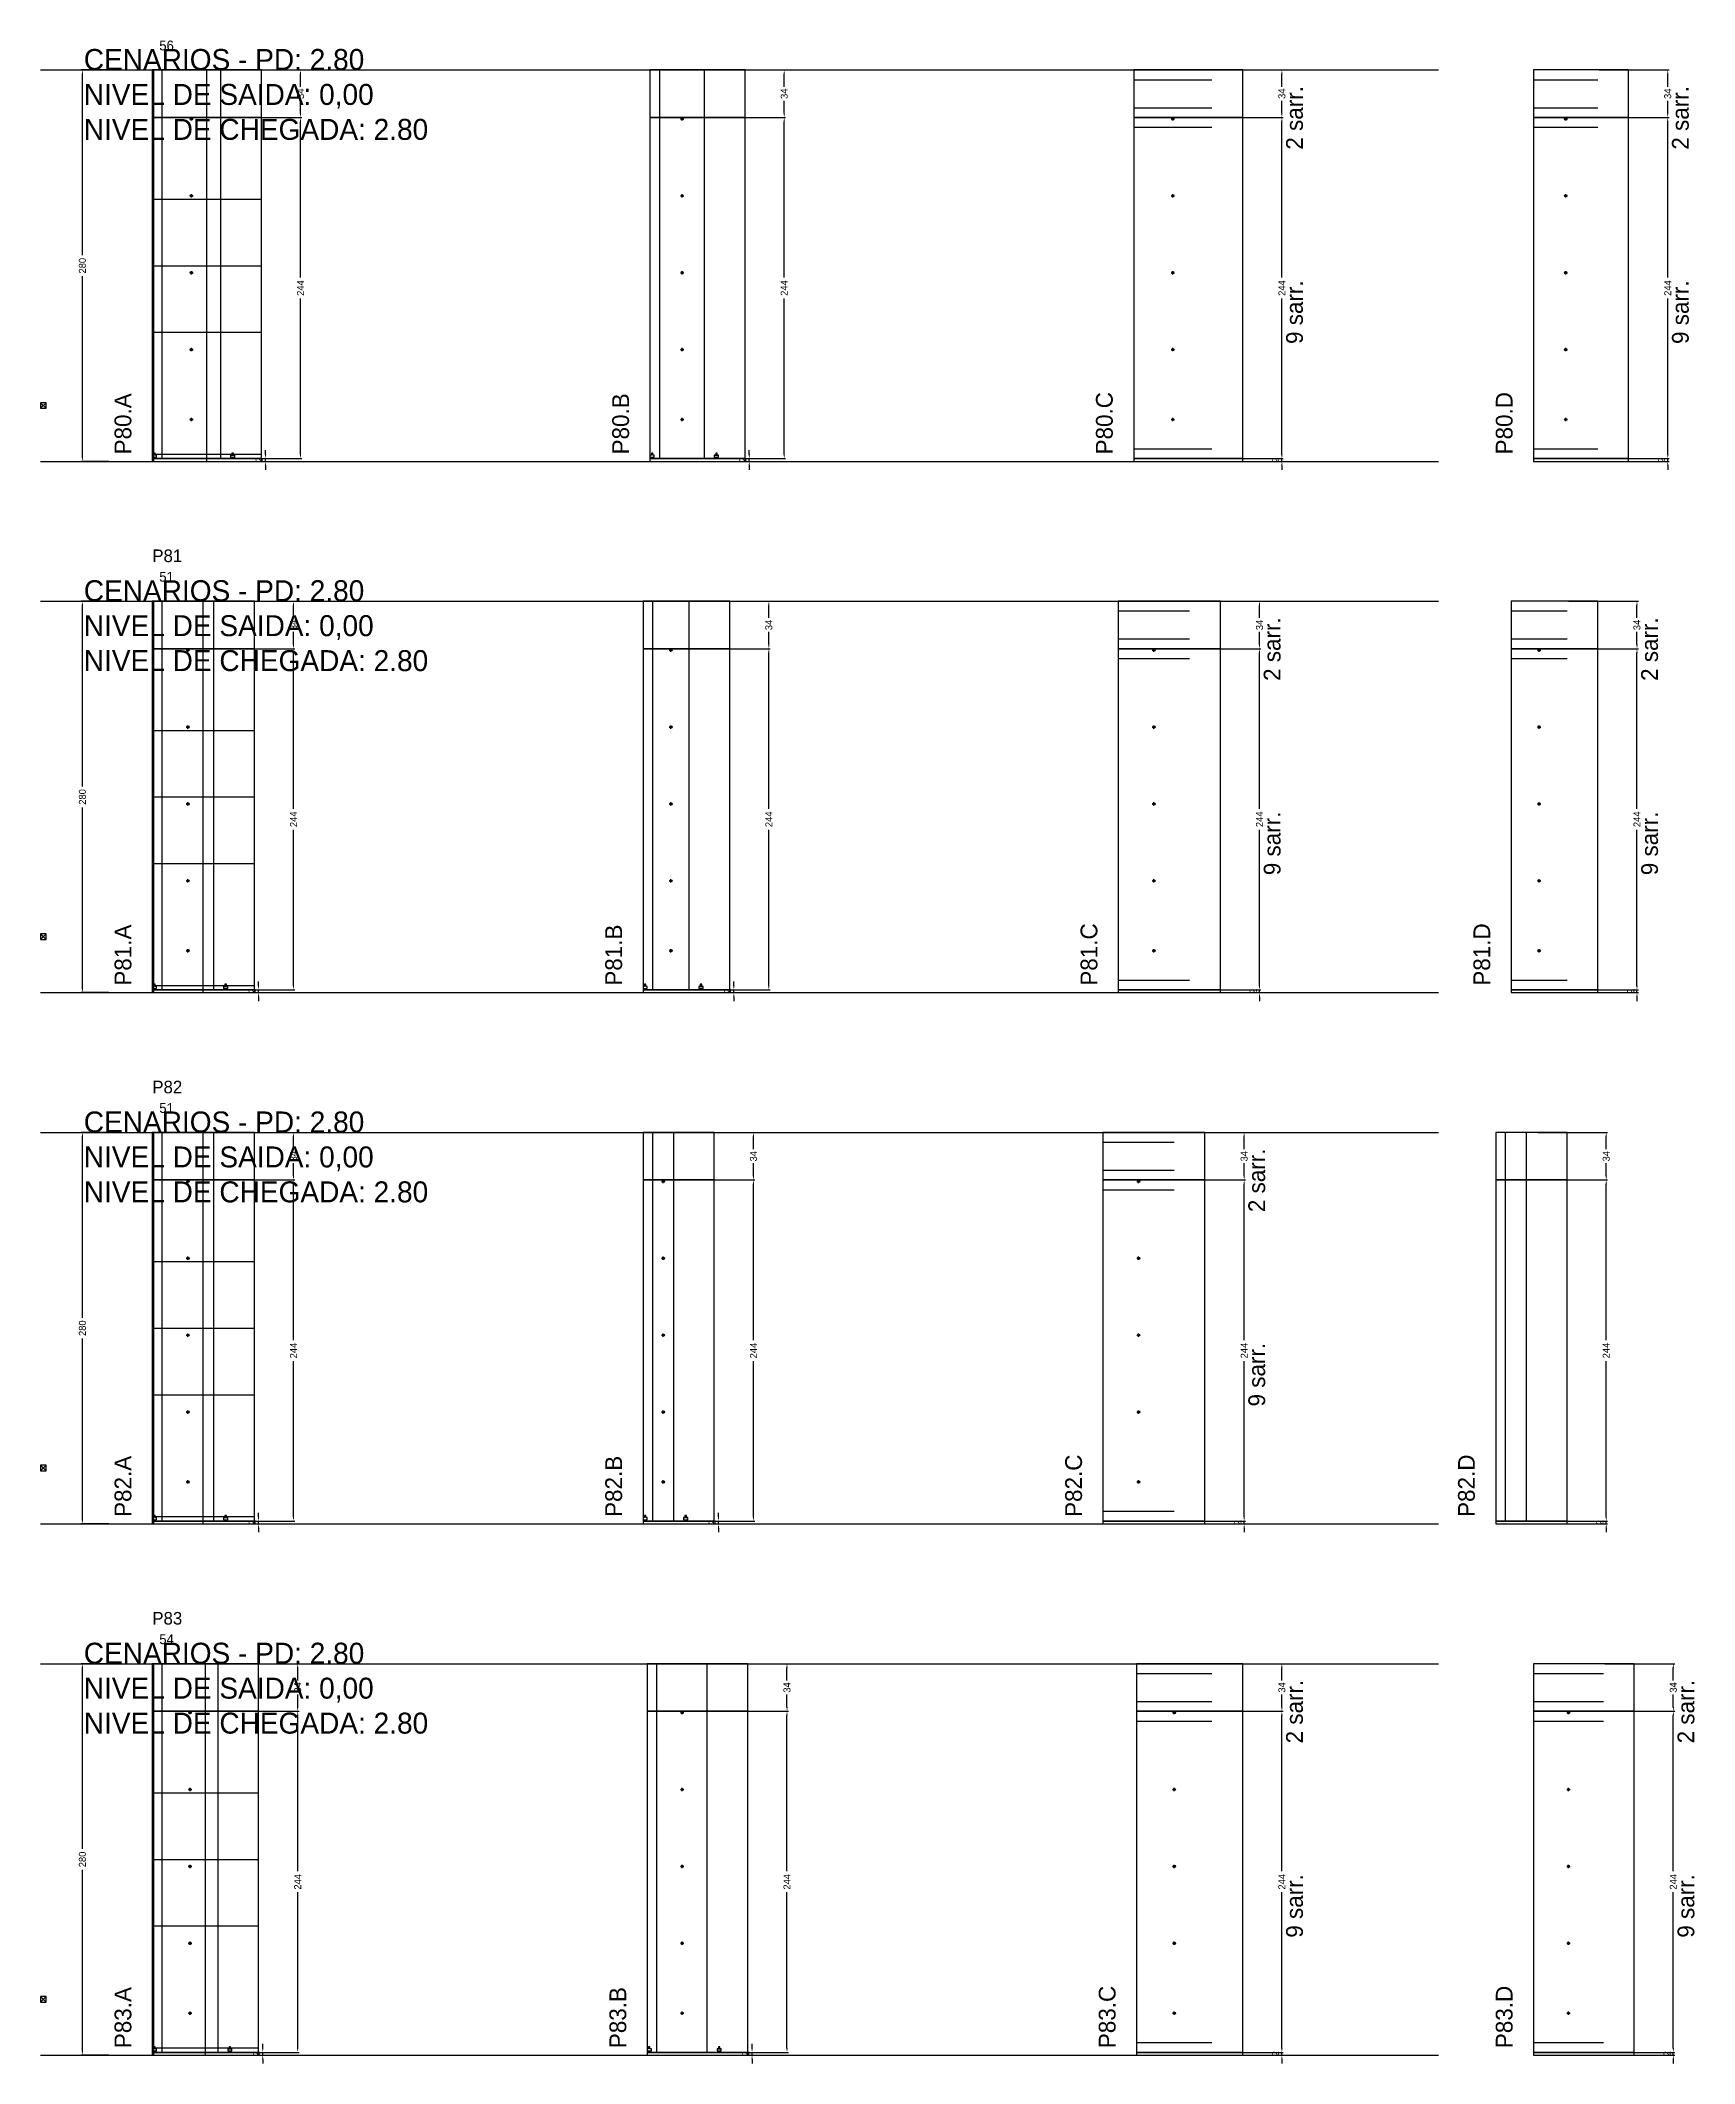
# Model space of a CAD drawing. Header units: centimetres. Extents: x -10500 to 4121, y -45226 to 295.
# Drawn here: x -7000 to -5817, y -15206 to -13759 of the extents above; entities that cross this region are included whole.
import ezdxf

# ---------------------------------------------------------------- set-up
doc = ezdxf.new("R2010")
doc.units = ezdxf.units.CM
doc.linetypes.add('DASHED', pattern=[2, -2])
for name, color, linetype in [('CHAPA', 140, 'Continuous'), ('COTA', 241, 'Continuous'), ('COTAS FURACAO', 16, 'Continuous'), ('Madeira', 30, 'Continuous'), ('MEIO_PONT', 160, 'Continuous'), ('NOMENCLATURA', 7, 'Continuous'), ('Nível', 160, 'Continuous'), ('Painéis', 200, 'Continuous'), ('Perfil Metálico', 150, 'Continuous'), ('SARR_2.2x7', 40, 'Continuous'), ('SARRAFO DE PRESSAO', 200, 'Continuous'), ('texto', 7, 'Continuous'), ('TEXTO_GERAL', 7, 'Continuous')]:
    doc.layers.add(name, color=color, linetype=linetype)
doc.dimstyles.new('PAINEL-NOVA', dxfattribs={"dimtxt": 5, "dimasz": 3, "dimexe": 1, "dimexo": 1, "dimgap": 1, "dimtad": 1, "dimcen": 2.5, "dimazin": 3, "dimtfac": 1, "dimtmove": 0, "dimatfit": 3})

# ---------------------------------------------------------------- blocks, each defined once
blk = doc.blocks.new('_CLOSEDFILLED')
at = {"color": 0, "linetype": 'BYBLOCK'}
blk.add_solid([(-1, 0.16), (0, 0), (-1, -0.16)], dxfattribs=at)
blk = doc.blocks.new('*D937')
for p, q in [((-6951, -13780), (-6971, -13780)), ((-6970, -13912.5), (-6970, -13783)), ((-6970, -14057), (-6970, -13927.5)), ((-6951, -14060), (-6971, -14060))]:
    blk.add_line(p, q)
at = {"layer": 'Defpoints'}
for p in [(-6950, -13780), (-6970, -14060), (-6950, -14060)]:
    blk.add_point(p, dxfattribs=at)
at = {"layer": 'COTA', "xscale": 3, "yscale": 3}
for p, rotation in [((-6970, -13780), 90), ((-6970, -14060), 270)]:
    blk.add_blockref('_CLOSEDFILLED', p, dxfattribs=dict(at, rotation=rotation))
at = {"layer": 'COTA', "insert": (-6970, -13920), "char_height": 5, "attachment_point": 5, "rotation": 90}
blk.add_mtext('280', dxfattribs=at)
blk = doc.blocks.new('MULDURA')
at = {"layer": 'Paineis'}
for p, q in [((0, 0), (4, 4)), ((4, 0), (0, 4))]:
    blk.add_line(p, q, dxfattribs=at)
blk.add_lwpolyline([(0, 0), (4, 0), (4, 4), (0, 4)], close=True, dxfattribs=at)
blk = doc.blocks.new('*D939')
for p, q in [((-6863, -13814), (-6813, -13814)), ((-6814, -13928.5), (-6814, -13817)), ((-6814, -14055), (-6814, -13943.5)), ((-6863, -14058), (-6813, -14058))]:
    blk.add_line(p, q)
at = {"layer": 'Defpoints'}
for p in [(-6864, -13814), (-6864, -14058), (-6814, -14058)]:
    blk.add_point(p, dxfattribs=at)
at = {"layer": 'COTA', "xscale": 3, "yscale": 3}
for p, rotation in [((-6814, -13814), 90), ((-6814, -14058), 270)]:
    blk.add_blockref('_CLOSEDFILLED', p, dxfattribs=dict(at, rotation=rotation))
at = {"layer": 'COTA', "insert": (-6814, -13936), "char_height": 5, "attachment_point": 5, "rotation": 90}
blk.add_mtext('244', dxfattribs=at)
blk = doc.blocks.new('*D940')
for p, q in [((-6863, -13780), (-6813, -13780)), ((-6814, -13792), (-6814, -13783)), ((-6814, -13811), (-6814, -13802)), ((-6863, -13814), (-6813, -13814))]:
    blk.add_line(p, q)
at = {"layer": 'Defpoints'}
for p in [(-6864, -13780), (-6864, -13814), (-6814, -13814)]:
    blk.add_point(p, dxfattribs=at)
at = {"layer": 'COTA', "xscale": 3, "yscale": 3}
for p, rotation in [((-6814, -13780), 90), ((-6814, -13814), 270)]:
    blk.add_blockref('_CLOSEDFILLED', p, dxfattribs=dict(at, rotation=rotation))
at = {"layer": 'COTA', "insert": (-6814, -13797), "char_height": 5, "attachment_point": 5, "rotation": 90}
blk.add_mtext('34', dxfattribs=at)
blk = doc.blocks.new('SLIPTEE')
at = {"layer": 'Paineis'}
blk.add_lwpolyline([(0, 0), (3, 0), (3, 1.5), (2, 1.5), (2, 3), (1, 3), (1, 1.5), (0, 1.5)], close=True, dxfattribs=at)
blk = doc.blocks.new('SLIPTDD')
at = {"layer": 'Paineis'}
blk.add_line((0, 1.5), (3, 1.5), dxfattribs=at)
blk.add_lwpolyline([(0, 0), (3, 0), (3, 1.5), (2, 1.5), (2, 3), (1, 3), (1, 1.5), (0, 1.5)], close=True, dxfattribs=at)
blk = doc.blocks.new('furacao')
at = {"layer": 'COTAS FURACAO'}
for p, q in [((-1.2, 0), (1.2, 0)), ((0, -1.2), (0, 1.2))]:
    blk.add_line(p, q, dxfattribs=at)
blk.add_circle((0, 0), 0.8, dxfattribs=at)
blk = doc.blocks.new('*D942')
for p, q in [((-6517, -13814), (-6467, -13814)), ((-6468, -13928.5), (-6468, -13817)), ((-6468, -14055), (-6468, -13943.5)), ((-6517, -14058), (-6467, -14058))]:
    blk.add_line(p, q)
at = {"layer": 'Defpoints'}
for p in [(-6518, -13814), (-6518, -14058), (-6468, -14058)]:
    blk.add_point(p, dxfattribs=at)
at = {"layer": 'COTA', "xscale": 3, "yscale": 3}
for p, rotation in [((-6468, -13814), 90), ((-6468, -14058), 270)]:
    blk.add_blockref('_CLOSEDFILLED', p, dxfattribs=dict(at, rotation=rotation))
at = {"layer": 'COTA', "insert": (-6468, -13936), "char_height": 5, "attachment_point": 5, "rotation": 90}
blk.add_mtext('244', dxfattribs=at)
blk = doc.blocks.new('*D943')
for p, q in [((-6517, -13780), (-6467, -13780)), ((-6468, -13792), (-6468, -13783)), ((-6468, -13811), (-6468, -13802)), ((-6517, -13814), (-6467, -13814))]:
    blk.add_line(p, q)
at = {"layer": 'Defpoints'}
for p in [(-6518, -13780), (-6518, -13814), (-6468, -13814)]:
    blk.add_point(p, dxfattribs=at)
at = {"layer": 'COTA', "xscale": 3, "yscale": 3}
for p, rotation in [((-6468, -13780), 90), ((-6468, -13814), 270)]:
    blk.add_blockref('_CLOSEDFILLED', p, dxfattribs=dict(at, rotation=rotation))
at = {"layer": 'COTA', "insert": (-6468, -13797), "char_height": 5, "attachment_point": 5, "rotation": 90}
blk.add_mtext('34', dxfattribs=at)
blk = doc.blocks.new('*D945')
for p, q in [((-6161, -13814), (-6111, -13814)), ((-6112, -13928.5), (-6112, -13817)), ((-6112, -14055), (-6112, -13943.5)), ((-6161, -14058), (-6111, -14058))]:
    blk.add_line(p, q)
at = {"layer": 'Defpoints'}
for p in [(-6162, -13814), (-6162, -14058), (-6112, -14058)]:
    blk.add_point(p, dxfattribs=at)
at = {"layer": 'COTA', "xscale": 3, "yscale": 3}
for p, rotation in [((-6112, -13814), 90), ((-6112, -14058), 270)]:
    blk.add_blockref('_CLOSEDFILLED', p, dxfattribs=dict(at, rotation=rotation))
at = {"layer": 'COTA', "insert": (-6112, -13936), "char_height": 5, "attachment_point": 5, "rotation": 90}
blk.add_mtext('244', dxfattribs=at)
blk = doc.blocks.new('*D946')
for p, q in [((-6161, -13780), (-6111, -13780)), ((-6112, -13792), (-6112, -13783)), ((-6112, -13811), (-6112, -13802)), ((-6161, -13814), (-6111, -13814))]:
    blk.add_line(p, q)
at = {"layer": 'Defpoints'}
for p in [(-6162, -13780), (-6162, -13814), (-6112, -13814)]:
    blk.add_point(p, dxfattribs=at)
at = {"layer": 'COTA', "xscale": 3, "yscale": 3}
for p, rotation in [((-6112, -13780), 90), ((-6112, -13814), 270)]:
    blk.add_blockref('_CLOSEDFILLED', p, dxfattribs=dict(at, rotation=rotation))
at = {"layer": 'COTA', "insert": (-6112, -13797), "char_height": 5, "attachment_point": 5, "rotation": 90}
blk.add_mtext('34', dxfattribs=at)
blk = doc.blocks.new('*D948')
for p, q in [((-5885, -13814), (-5835, -13814)), ((-5836, -13928.5), (-5836, -13817)), ((-5836, -14055), (-5836, -13943.5)), ((-5885, -14058), (-5835, -14058))]:
    blk.add_line(p, q)
at = {"layer": 'Defpoints'}
for p in [(-5886, -13814), (-5886, -14058), (-5836, -14058)]:
    blk.add_point(p, dxfattribs=at)
at = {"layer": 'COTA', "xscale": 3, "yscale": 3}
for p, rotation in [((-5836, -13814), 90), ((-5836, -14058), 270)]:
    blk.add_blockref('_CLOSEDFILLED', p, dxfattribs=dict(at, rotation=rotation))
at = {"layer": 'COTA', "insert": (-5836, -13936), "char_height": 5, "attachment_point": 5, "rotation": 90}
blk.add_mtext('244', dxfattribs=at)
blk = doc.blocks.new('*D949')
for p, q in [((-5885, -13780), (-5835, -13780)), ((-5836, -13792), (-5836, -13783)), ((-5836, -13811), (-5836, -13802)), ((-5885, -13814), (-5835, -13814))]:
    blk.add_line(p, q)
at = {"layer": 'Defpoints'}
for p in [(-5886, -13780), (-5886, -13814), (-5836, -13814)]:
    blk.add_point(p, dxfattribs=at)
at = {"layer": 'COTA', "xscale": 3, "yscale": 3}
for p, rotation in [((-5836, -13780), 90), ((-5836, -13814), 270)]:
    blk.add_blockref('_CLOSEDFILLED', p, dxfattribs=dict(at, rotation=rotation))
at = {"layer": 'COTA', "insert": (-5836, -13797), "char_height": 5, "attachment_point": 5, "rotation": 90}
blk.add_mtext('34', dxfattribs=at)
blk = doc.blocks.new('*D963')
for p, q in [((-6951, -14160), (-6971, -14160)), ((-6970, -14292.5), (-6970, -14163)), ((-6970, -14437), (-6970, -14307.5)), ((-6951, -14440), (-6971, -14440))]:
    blk.add_line(p, q)
at = {"layer": 'Defpoints'}
for p in [(-6950, -14160), (-6970, -14440), (-6950, -14440)]:
    blk.add_point(p, dxfattribs=at)
at = {"layer": 'COTA', "xscale": 3, "yscale": 3}
for p, rotation in [((-6970, -14160), 90), ((-6970, -14440), 270)]:
    blk.add_blockref('_CLOSEDFILLED', p, dxfattribs=dict(at, rotation=rotation))
at = {"layer": 'COTA', "insert": (-6970, -14300), "char_height": 5, "attachment_point": 5, "rotation": 90}
blk.add_mtext('280', dxfattribs=at)
blk = doc.blocks.new('*D965')
for p, q in [((-6868, -14194), (-6818, -14194)), ((-6819, -14308.5), (-6819, -14197)), ((-6819, -14435), (-6819, -14323.5)), ((-6868, -14438), (-6818, -14438))]:
    blk.add_line(p, q)
at = {"layer": 'Defpoints'}
for p in [(-6869, -14194), (-6869, -14438), (-6819, -14438)]:
    blk.add_point(p, dxfattribs=at)
at = {"layer": 'COTA', "xscale": 3, "yscale": 3}
for p, rotation in [((-6819, -14194), 90), ((-6819, -14438), 270)]:
    blk.add_blockref('_CLOSEDFILLED', p, dxfattribs=dict(at, rotation=rotation))
at = {"layer": 'COTA', "insert": (-6819, -14316), "char_height": 5, "attachment_point": 5, "rotation": 90}
blk.add_mtext('244', dxfattribs=at)
blk = doc.blocks.new('*D966')
for p, q in [((-6868, -14160), (-6818, -14160)), ((-6819, -14172), (-6819, -14163)), ((-6868, -14194), (-6818, -14194)), ((-6819, -14191), (-6819, -14182))]:
    blk.add_line(p, q)
at = {"layer": 'Defpoints'}
for p in [(-6869, -14160), (-6869, -14194), (-6819, -14194)]:
    blk.add_point(p, dxfattribs=at)
at = {"layer": 'COTA', "xscale": 3, "yscale": 3}
for p, rotation in [((-6819, -14160), 90), ((-6819, -14194), 270)]:
    blk.add_blockref('_CLOSEDFILLED', p, dxfattribs=dict(at, rotation=rotation))
at = {"layer": 'COTA', "insert": (-6819, -14177), "char_height": 5, "attachment_point": 5, "rotation": 90}
blk.add_mtext('34', dxfattribs=at)
blk = doc.blocks.new('*D968')
for p, q in [((-6528, -14194), (-6478, -14194)), ((-6479, -14308.5), (-6479, -14197)), ((-6479, -14435), (-6479, -14323.5)), ((-6528, -14438), (-6478, -14438))]:
    blk.add_line(p, q)
at = {"layer": 'Defpoints'}
for p in [(-6529, -14194), (-6529, -14438), (-6479, -14438)]:
    blk.add_point(p, dxfattribs=at)
at = {"layer": 'COTA', "xscale": 3, "yscale": 3}
for p, rotation in [((-6479, -14194), 90), ((-6479, -14438), 270)]:
    blk.add_blockref('_CLOSEDFILLED', p, dxfattribs=dict(at, rotation=rotation))
at = {"layer": 'COTA', "insert": (-6479, -14316), "char_height": 5, "attachment_point": 5, "rotation": 90}
blk.add_mtext('244', dxfattribs=at)
blk = doc.blocks.new('*D969')
for p, q in [((-6528, -14160), (-6478, -14160)), ((-6479, -14172), (-6479, -14163)), ((-6528, -14194), (-6478, -14194)), ((-6479, -14191), (-6479, -14182))]:
    blk.add_line(p, q)
at = {"layer": 'Defpoints'}
for p in [(-6529, -14160), (-6529, -14194), (-6479, -14194)]:
    blk.add_point(p, dxfattribs=at)
at = {"layer": 'COTA', "xscale": 3, "yscale": 3}
for p, rotation in [((-6479, -14160), 90), ((-6479, -14194), 270)]:
    blk.add_blockref('_CLOSEDFILLED', p, dxfattribs=dict(at, rotation=rotation))
at = {"layer": 'COTA', "insert": (-6479, -14177), "char_height": 5, "attachment_point": 5, "rotation": 90}
blk.add_mtext('34', dxfattribs=at)
blk = doc.blocks.new('*D971')
for p, q in [((-6177, -14194), (-6127, -14194)), ((-6128, -14308.5), (-6128, -14197)), ((-6128, -14435), (-6128, -14323.5)), ((-6177, -14438), (-6127, -14438))]:
    blk.add_line(p, q)
at = {"layer": 'Defpoints'}
for p in [(-6178, -14194), (-6178, -14438), (-6128, -14438)]:
    blk.add_point(p, dxfattribs=at)
at = {"layer": 'COTA', "xscale": 3, "yscale": 3}
for p, rotation in [((-6128, -14194), 90), ((-6128, -14438), 270)]:
    blk.add_blockref('_CLOSEDFILLED', p, dxfattribs=dict(at, rotation=rotation))
at = {"layer": 'COTA', "insert": (-6128, -14316), "char_height": 5, "attachment_point": 5, "rotation": 90}
blk.add_mtext('244', dxfattribs=at)
blk = doc.blocks.new('*D972')
for p, q in [((-6177, -14160), (-6127, -14160)), ((-6128, -14172), (-6128, -14163)), ((-6177, -14194), (-6127, -14194)), ((-6128, -14191), (-6128, -14182))]:
    blk.add_line(p, q)
at = {"layer": 'Defpoints'}
for p in [(-6178, -14160), (-6178, -14194), (-6128, -14194)]:
    blk.add_point(p, dxfattribs=at)
at = {"layer": 'COTA', "xscale": 3, "yscale": 3}
for p, rotation in [((-6128, -14160), 90), ((-6128, -14194), 270)]:
    blk.add_blockref('_CLOSEDFILLED', p, dxfattribs=dict(at, rotation=rotation))
at = {"layer": 'COTA', "insert": (-6128, -14177), "char_height": 5, "attachment_point": 5, "rotation": 90}
blk.add_mtext('34', dxfattribs=at)
blk = doc.blocks.new('*D974')
for p, q in [((-5907, -14194), (-5857, -14194)), ((-5858, -14308.5), (-5858, -14197)), ((-5858, -14435), (-5858, -14323.5)), ((-5907, -14438), (-5857, -14438))]:
    blk.add_line(p, q)
at = {"layer": 'Defpoints'}
for p in [(-5908, -14194), (-5908, -14438), (-5858, -14438)]:
    blk.add_point(p, dxfattribs=at)
at = {"layer": 'COTA', "xscale": 3, "yscale": 3}
for p, rotation in [((-5858, -14194), 90), ((-5858, -14438), 270)]:
    blk.add_blockref('_CLOSEDFILLED', p, dxfattribs=dict(at, rotation=rotation))
at = {"layer": 'COTA', "insert": (-5858, -14316), "char_height": 5, "attachment_point": 5, "rotation": 90}
blk.add_mtext('244', dxfattribs=at)
blk = doc.blocks.new('*D975')
for p, q in [((-5907, -14160), (-5857, -14160)), ((-5858, -14172), (-5858, -14163)), ((-5907, -14194), (-5857, -14194)), ((-5858, -14191), (-5858, -14182))]:
    blk.add_line(p, q)
at = {"layer": 'Defpoints'}
for p in [(-5908, -14160), (-5908, -14194), (-5858, -14194)]:
    blk.add_point(p, dxfattribs=at)
at = {"layer": 'COTA', "xscale": 3, "yscale": 3}
for p, rotation in [((-5858, -14160), 90), ((-5858, -14194), 270)]:
    blk.add_blockref('_CLOSEDFILLED', p, dxfattribs=dict(at, rotation=rotation))
at = {"layer": 'COTA', "insert": (-5858, -14177), "char_height": 5, "attachment_point": 5, "rotation": 90}
blk.add_mtext('34', dxfattribs=at)
blk = doc.blocks.new('*D989')
for p, q in [((-6951, -14540), (-6971, -14540)), ((-6970, -14672.5), (-6970, -14543)), ((-6970, -14817), (-6970, -14687.5)), ((-6951, -14820), (-6971, -14820))]:
    blk.add_line(p, q)
at = {"layer": 'Defpoints'}
for p in [(-6950, -14540), (-6970, -14820), (-6950, -14820)]:
    blk.add_point(p, dxfattribs=at)
at = {"layer": 'COTA', "xscale": 3, "yscale": 3}
for p, rotation in [((-6970, -14540), 90), ((-6970, -14820), 270)]:
    blk.add_blockref('_CLOSEDFILLED', p, dxfattribs=dict(at, rotation=rotation))
at = {"layer": 'COTA', "insert": (-6970, -14680), "char_height": 5, "attachment_point": 5, "rotation": 90}
blk.add_mtext('280', dxfattribs=at)
blk = doc.blocks.new('*D991')
for p, q in [((-6868, -14574), (-6818, -14574)), ((-6819, -14688.5), (-6819, -14577)), ((-6819, -14815), (-6819, -14703.5)), ((-6868, -14818), (-6818, -14818))]:
    blk.add_line(p, q)
at = {"layer": 'Defpoints'}
for p in [(-6869, -14574), (-6869, -14818), (-6819, -14818)]:
    blk.add_point(p, dxfattribs=at)
at = {"layer": 'COTA', "xscale": 3, "yscale": 3}
for p, rotation in [((-6819, -14574), 90), ((-6819, -14818), 270)]:
    blk.add_blockref('_CLOSEDFILLED', p, dxfattribs=dict(at, rotation=rotation))
at = {"layer": 'COTA', "insert": (-6819, -14696), "char_height": 5, "attachment_point": 5, "rotation": 90}
blk.add_mtext('244', dxfattribs=at)
blk = doc.blocks.new('*D992')
for p, q in [((-6868, -14540), (-6818, -14540)), ((-6819, -14552), (-6819, -14543)), ((-6819, -14571), (-6819, -14562)), ((-6868, -14574), (-6818, -14574))]:
    blk.add_line(p, q)
at = {"layer": 'Defpoints'}
for p in [(-6869, -14540), (-6869, -14574), (-6819, -14574)]:
    blk.add_point(p, dxfattribs=at)
at = {"layer": 'COTA', "xscale": 3, "yscale": 3}
for p, rotation in [((-6819, -14540), 90), ((-6819, -14574), 270)]:
    blk.add_blockref('_CLOSEDFILLED', p, dxfattribs=dict(at, rotation=rotation))
at = {"layer": 'COTA', "insert": (-6819, -14557), "char_height": 5, "attachment_point": 5, "rotation": 90}
blk.add_mtext('34', dxfattribs=at)
blk = doc.blocks.new('*D994')
for p, q in [((-6539, -14574), (-6489, -14574)), ((-6490, -14688.5), (-6490, -14577)), ((-6490, -14815), (-6490, -14703.5)), ((-6539, -14818), (-6489, -14818))]:
    blk.add_line(p, q)
at = {"layer": 'Defpoints'}
for p in [(-6540, -14574), (-6540, -14818), (-6490, -14818)]:
    blk.add_point(p, dxfattribs=at)
at = {"layer": 'COTA', "xscale": 3, "yscale": 3}
for p, rotation in [((-6490, -14574), 90), ((-6490, -14818), 270)]:
    blk.add_blockref('_CLOSEDFILLED', p, dxfattribs=dict(at, rotation=rotation))
at = {"layer": 'COTA', "insert": (-6490, -14696), "char_height": 5, "attachment_point": 5, "rotation": 90}
blk.add_mtext('244', dxfattribs=at)
blk = doc.blocks.new('*D995')
for p, q in [((-6539, -14540), (-6489, -14540)), ((-6490, -14552), (-6490, -14543)), ((-6490, -14571), (-6490, -14562)), ((-6539, -14574), (-6489, -14574))]:
    blk.add_line(p, q)
at = {"layer": 'Defpoints'}
for p in [(-6540, -14540), (-6540, -14574), (-6490, -14574)]:
    blk.add_point(p, dxfattribs=at)
at = {"layer": 'COTA', "xscale": 3, "yscale": 3}
for p, rotation in [((-6490, -14540), 90), ((-6490, -14574), 270)]:
    blk.add_blockref('_CLOSEDFILLED', p, dxfattribs=dict(at, rotation=rotation))
at = {"layer": 'COTA', "insert": (-6490, -14557), "char_height": 5, "attachment_point": 5, "rotation": 90}
blk.add_mtext('34', dxfattribs=at)
blk = doc.blocks.new('*D997')
for p, q in [((-6188, -14574), (-6138, -14574)), ((-6139, -14688.5), (-6139, -14577)), ((-6139, -14815), (-6139, -14703.5)), ((-6188, -14818), (-6138, -14818))]:
    blk.add_line(p, q)
at = {"layer": 'Defpoints'}
for p in [(-6189, -14574), (-6189, -14818), (-6139, -14818)]:
    blk.add_point(p, dxfattribs=at)
at = {"layer": 'COTA', "xscale": 3, "yscale": 3}
for p, rotation in [((-6139, -14574), 90), ((-6139, -14818), 270)]:
    blk.add_blockref('_CLOSEDFILLED', p, dxfattribs=dict(at, rotation=rotation))
at = {"layer": 'COTA', "insert": (-6139, -14696), "char_height": 5, "attachment_point": 5, "rotation": 90}
blk.add_mtext('244', dxfattribs=at)
blk = doc.blocks.new('*D998')
for p, q in [((-6188, -14540), (-6138, -14540)), ((-6139, -14552), (-6139, -14543)), ((-6139, -14571), (-6139, -14562)), ((-6188, -14574), (-6138, -14574))]:
    blk.add_line(p, q)
at = {"layer": 'Defpoints'}
for p in [(-6189, -14540), (-6189, -14574), (-6139, -14574)]:
    blk.add_point(p, dxfattribs=at)
at = {"layer": 'COTA', "xscale": 3, "yscale": 3}
for p, rotation in [((-6139, -14540), 90), ((-6139, -14574), 270)]:
    blk.add_blockref('_CLOSEDFILLED', p, dxfattribs=dict(at, rotation=rotation))
at = {"layer": 'COTA', "insert": (-6139, -14557), "char_height": 5, "attachment_point": 5, "rotation": 90}
blk.add_mtext('34', dxfattribs=at)
blk = doc.blocks.new('*D1000')
for p, q in [((-5929, -14574), (-5879, -14574)), ((-5880, -14688.5), (-5880, -14577)), ((-5880, -14815), (-5880, -14703.5)), ((-5929, -14818), (-5879, -14818))]:
    blk.add_line(p, q)
at = {"layer": 'Defpoints'}
for p in [(-5930, -14574), (-5930, -14818), (-5880, -14818)]:
    blk.add_point(p, dxfattribs=at)
at = {"layer": 'COTA', "xscale": 3, "yscale": 3}
for p, rotation in [((-5880, -14574), 90), ((-5880, -14818), 270)]:
    blk.add_blockref('_CLOSEDFILLED', p, dxfattribs=dict(at, rotation=rotation))
at = {"layer": 'COTA', "insert": (-5880, -14696), "char_height": 5, "attachment_point": 5, "rotation": 90}
blk.add_mtext('244', dxfattribs=at)
blk = doc.blocks.new('*D1001')
for p, q in [((-5929, -14540), (-5879, -14540)), ((-5880, -14552), (-5880, -14543)), ((-5880, -14571), (-5880, -14562)), ((-5929, -14574), (-5879, -14574))]:
    blk.add_line(p, q)
at = {"layer": 'Defpoints'}
for p in [(-5930, -14540), (-5930, -14574), (-5880, -14574)]:
    blk.add_point(p, dxfattribs=at)
at = {"layer": 'COTA', "xscale": 3, "yscale": 3}
for p, rotation in [((-5880, -14540), 90), ((-5880, -14574), 270)]:
    blk.add_blockref('_CLOSEDFILLED', p, dxfattribs=dict(at, rotation=rotation))
at = {"layer": 'COTA', "insert": (-5880, -14557), "char_height": 5, "attachment_point": 5, "rotation": 90}
blk.add_mtext('34', dxfattribs=at)
blk = doc.blocks.new('*D1015')
for p, q in [((-6951, -14920), (-6971, -14920)), ((-6970, -15052.5), (-6970, -14923)), ((-6970, -15197), (-6970, -15067.5)), ((-6951, -15200), (-6971, -15200))]:
    blk.add_line(p, q)
at = {"layer": 'Defpoints'}
for p in [(-6950, -14920), (-6970, -15200), (-6950, -15200)]:
    blk.add_point(p, dxfattribs=at)
at = {"layer": 'COTA', "xscale": 3, "yscale": 3}
for p, rotation in [((-6970, -14920), 90), ((-6970, -15200), 270)]:
    blk.add_blockref('_CLOSEDFILLED', p, dxfattribs=dict(at, rotation=rotation))
at = {"layer": 'COTA', "insert": (-6970, -15060), "char_height": 5, "attachment_point": 5, "rotation": 90}
blk.add_mtext('280', dxfattribs=at)
blk = doc.blocks.new('*D1017')
for p, q in [((-6865, -14954), (-6815, -14954)), ((-6816, -15068.5), (-6816, -14957)), ((-6816, -15195), (-6816, -15083.5)), ((-6865, -15198), (-6815, -15198))]:
    blk.add_line(p, q)
at = {"layer": 'Defpoints'}
for p in [(-6866, -14954), (-6866, -15198), (-6816, -15198)]:
    blk.add_point(p, dxfattribs=at)
at = {"layer": 'COTA', "xscale": 3, "yscale": 3}
for p, rotation in [((-6816, -14954), 90), ((-6816, -15198), 270)]:
    blk.add_blockref('_CLOSEDFILLED', p, dxfattribs=dict(at, rotation=rotation))
at = {"layer": 'COTA', "insert": (-6816, -15076), "char_height": 5, "attachment_point": 5, "rotation": 90}
blk.add_mtext('244', dxfattribs=at)
blk = doc.blocks.new('*D1018')
for p, q in [((-6865, -14920), (-6815, -14920)), ((-6816, -14932), (-6816, -14923)), ((-6816, -14951), (-6816, -14942)), ((-6865, -14954), (-6815, -14954))]:
    blk.add_line(p, q)
at = {"layer": 'Defpoints'}
for p in [(-6866, -14920), (-6866, -14954), (-6816, -14954)]:
    blk.add_point(p, dxfattribs=at)
at = {"layer": 'COTA', "xscale": 3, "yscale": 3}
for p, rotation in [((-6816, -14920), 90), ((-6816, -14954), 270)]:
    blk.add_blockref('_CLOSEDFILLED', p, dxfattribs=dict(at, rotation=rotation))
at = {"layer": 'COTA', "insert": (-6816, -14937), "char_height": 5, "attachment_point": 5, "rotation": 90}
blk.add_mtext('34', dxfattribs=at)
blk = doc.blocks.new('*D1020')
for p, q in [((-6515, -14954), (-6465, -14954)), ((-6466, -15068.5), (-6466, -14957)), ((-6466, -15195), (-6466, -15083.5)), ((-6515, -15198), (-6465, -15198))]:
    blk.add_line(p, q)
at = {"layer": 'Defpoints'}
for p in [(-6516, -14954), (-6516, -15198), (-6466, -15198)]:
    blk.add_point(p, dxfattribs=at)
at = {"layer": 'COTA', "xscale": 3, "yscale": 3}
for p, rotation in [((-6466, -14954), 90), ((-6466, -15198), 270)]:
    blk.add_blockref('_CLOSEDFILLED', p, dxfattribs=dict(at, rotation=rotation))
at = {"layer": 'COTA', "insert": (-6466, -15076), "char_height": 5, "attachment_point": 5, "rotation": 90}
blk.add_mtext('244', dxfattribs=at)
blk = doc.blocks.new('*D1021')
for p, q in [((-6515, -14920), (-6465, -14920)), ((-6466, -14932), (-6466, -14923)), ((-6466, -14951), (-6466, -14942)), ((-6515, -14954), (-6465, -14954))]:
    blk.add_line(p, q)
at = {"layer": 'Defpoints'}
for p in [(-6516, -14920), (-6516, -14954), (-6466, -14954)]:
    blk.add_point(p, dxfattribs=at)
at = {"layer": 'COTA', "xscale": 3, "yscale": 3}
for p, rotation in [((-6466, -14920), 90), ((-6466, -14954), 270)]:
    blk.add_blockref('_CLOSEDFILLED', p, dxfattribs=dict(at, rotation=rotation))
at = {"layer": 'COTA', "insert": (-6466, -14937), "char_height": 5, "attachment_point": 5, "rotation": 90}
blk.add_mtext('34', dxfattribs=at)
blk = doc.blocks.new('*D1023')
for p, q in [((-6161, -14954), (-6111, -14954)), ((-6112, -15068.5), (-6112, -14957)), ((-6112, -15195), (-6112, -15083.5)), ((-6161, -15198), (-6111, -15198))]:
    blk.add_line(p, q)
at = {"layer": 'Defpoints'}
for p in [(-6162, -14954), (-6162, -15198), (-6112, -15198)]:
    blk.add_point(p, dxfattribs=at)
at = {"layer": 'COTA', "xscale": 3, "yscale": 3}
for p, rotation in [((-6112, -14954), 90), ((-6112, -15198), 270)]:
    blk.add_blockref('_CLOSEDFILLED', p, dxfattribs=dict(at, rotation=rotation))
at = {"layer": 'COTA', "insert": (-6112, -15076), "char_height": 5, "attachment_point": 5, "rotation": 90}
blk.add_mtext('244', dxfattribs=at)
blk = doc.blocks.new('*D1024')
for p, q in [((-6161, -14920), (-6111, -14920)), ((-6112, -14932), (-6112, -14923)), ((-6112, -14951), (-6112, -14942)), ((-6161, -14954), (-6111, -14954))]:
    blk.add_line(p, q)
at = {"layer": 'Defpoints'}
for p in [(-6162, -14920), (-6162, -14954), (-6112, -14954)]:
    blk.add_point(p, dxfattribs=at)
at = {"layer": 'COTA', "xscale": 3, "yscale": 3}
for p, rotation in [((-6112, -14920), 90), ((-6112, -14954), 270)]:
    blk.add_blockref('_CLOSEDFILLED', p, dxfattribs=dict(at, rotation=rotation))
at = {"layer": 'COTA', "insert": (-6112, -14937), "char_height": 5, "attachment_point": 5, "rotation": 90}
blk.add_mtext('34', dxfattribs=at)
blk = doc.blocks.new('*D1026')
for p, q in [((-5881, -14954), (-5831, -14954)), ((-5832, -15068.5), (-5832, -14957)), ((-5832, -15195), (-5832, -15083.5)), ((-5881, -15198), (-5831, -15198))]:
    blk.add_line(p, q)
at = {"layer": 'Defpoints'}
for p in [(-5882, -14954), (-5882, -15198), (-5832, -15198)]:
    blk.add_point(p, dxfattribs=at)
at = {"layer": 'COTA', "xscale": 3, "yscale": 3}
for p, rotation in [((-5832, -14954), 90), ((-5832, -15198), 270)]:
    blk.add_blockref('_CLOSEDFILLED', p, dxfattribs=dict(at, rotation=rotation))
at = {"layer": 'COTA', "insert": (-5832, -15076), "char_height": 5, "attachment_point": 5, "rotation": 90}
blk.add_mtext('244', dxfattribs=at)
blk = doc.blocks.new('*D1027')
for p, q in [((-5881, -14920), (-5831, -14920)), ((-5832, -14932), (-5832, -14923)), ((-5832, -14951), (-5832, -14942)), ((-5881, -14954), (-5831, -14954))]:
    blk.add_line(p, q)
at = {"layer": 'Defpoints'}
for p in [(-5882, -14920), (-5882, -14954), (-5832, -14954)]:
    blk.add_point(p, dxfattribs=at)
at = {"layer": 'COTA', "xscale": 3, "yscale": 3}
for p, rotation in [((-5832, -14920), 90), ((-5832, -14954), 270)]:
    blk.add_blockref('_CLOSEDFILLED', p, dxfattribs=dict(at, rotation=rotation))
at = {"layer": 'COTA', "insert": (-5832, -14937), "char_height": 5, "attachment_point": 5, "rotation": 90}
blk.add_mtext('34', dxfattribs=at)

msp = doc.modelspace()

# ---------------------------------------------------------------- linework, layer by layer
at = {"layer": 'CHAPA'}
for points in [[(-6920, -14060), (-6918.8, -14060), (-6918.8, -13780), (-6920, -13780)], [(-6920, -14440), (-6918.8, -14440), (-6918.8, -14160), (-6920, -14160)], [(-6920, -14820), (-6918.8, -14820), (-6918.8, -14540), (-6920, -14540)], [(-6920, -15200), (-6918.8, -15200), (-6918.8, -14920), (-6920, -14920)]]:
    msp.add_lwpolyline(points, close=True, dxfattribs=at)
at = {"layer": 'Madeira'}
for points in [[(-6920, -13872.4), (-6842, -13872.4)], [(-6920, -13967.6), (-6842, -13967.6)], [(-6920, -14252.4), (-6847, -14252.4)], [(-6920, -14347.6), (-6847, -14347.6)], [(-6920, -14632.4), (-6847, -14632.4)], [(-6920, -14727.6), (-6847, -14727.6)], [(-6920, -15012.4), (-6844, -15012.4)], [(-6920, -15107.6), (-6844, -15107.6)]]:
    msp.add_lwpolyline(points, dxfattribs=at)
at = {"layer": 'MEIO_PONT'}
for points in [[(-6920, -13920), (-6842, -13920)], [(-6920, -14300), (-6847, -14300)], [(-6920, -14680), (-6847, -14680)], [(-6920, -15060), (-6844, -15060)]]:
    msp.add_lwpolyline(points, dxfattribs=at)
at = {"layer": 'Nível', "linetype": 'DASHED'}
for points in [[(-7000, -13780), (-6000, -13780)], [(-7000, -14060), (-6000, -14060)], [(-7000, -14160), (-6000, -14160)], [(-7000, -14440), (-6000, -14440)], [(-7000, -14540), (-6000, -14540)], [(-7000, -14820), (-6000, -14820)], [(-7000, -14920), (-6000, -14920)], [(-7000, -15200), (-6000, -15200)]]:
    msp.add_lwpolyline(points, dxfattribs=at)
at = {"layer": 'Painéis'}
for points in [[(-6920, -13814), (-6842, -13814), (-6842, -13780), (-6920, -13780)], [(-6920, -14060), (-6842, -14060), (-6842, -13780), (-6920, -13780)], [(-6564, -13814), (-6496, -13814), (-6496, -13780), (-6564, -13780)], [(-6218, -13814), (-6140, -13814), (-6140, -13780), (-6218, -13780)], [(-5932, -13814), (-5864, -13814), (-5864, -13780), (-5932, -13780)], [(-6920, -14058), (-6842, -14058), (-6842, -13814), (-6920, -13814)], [(-6564, -14058), (-6496, -14058), (-6496, -13814), (-6564, -13814)], [(-6218, -14058), (-6140, -14058), (-6140, -13814), (-6218, -13814)], [(-5932, -14058), (-5864, -14058), (-5864, -13814), (-5932, -13814)], [(-6920, -14060), (-6842, -14060), (-6842, -14058), (-6920, -14058)], [(-6564, -14060), (-6496, -14060), (-6496, -14058), (-6564, -14058)], [(-6218, -14060), (-6140, -14060), (-6140, -14058), (-6218, -14058)], [(-5932, -14060), (-5864, -14060), (-5864, -14058), (-5932, -14058)], [(-6920, -14194), (-6847, -14194), (-6847, -14160), (-6920, -14160)], [(-6920, -14440), (-6847, -14440), (-6847, -14160), (-6920, -14160)], [(-6569, -14194), (-6507, -14194), (-6507, -14160), (-6569, -14160)], [(-6229, -14194), (-6156, -14194), (-6156, -14160), (-6229, -14160)], [(-5948, -14194), (-5886, -14194), (-5886, -14160), (-5948, -14160)], [(-6920, -14438), (-6847, -14438), (-6847, -14194), (-6920, -14194)], [(-6569, -14438), (-6507, -14438), (-6507, -14194), (-6569, -14194)], [(-6229, -14438), (-6156, -14438), (-6156, -14194), (-6229, -14194)], [(-5948, -14438), (-5886, -14438), (-5886, -14194), (-5948, -14194)], [(-6920, -14440), (-6847, -14440), (-6847, -14438), (-6920, -14438)], [(-6569, -14440), (-6507, -14440), (-6507, -14438), (-6569, -14438)], [(-6229, -14440), (-6156, -14440), (-6156, -14438), (-6229, -14438)], [(-5948, -14440), (-5886, -14440), (-5886, -14438), (-5948, -14438)], [(-6920, -14574), (-6847, -14574), (-6847, -14540), (-6920, -14540)], [(-6920, -14820), (-6847, -14820), (-6847, -14540), (-6920, -14540)], [(-6569, -14574), (-6518, -14574), (-6518, -14540), (-6569, -14540)], [(-6240, -14574), (-6167, -14574), (-6167, -14540), (-6240, -14540)], [(-5959, -14574), (-5908, -14574), (-5908, -14540), (-5959, -14540)], [(-6920, -14818), (-6847, -14818), (-6847, -14574), (-6920, -14574)], [(-6569, -14818), (-6518, -14818), (-6518, -14574), (-6569, -14574)], [(-6240, -14818), (-6167, -14818), (-6167, -14574), (-6240, -14574)], [(-5959, -14818), (-5908, -14818), (-5908, -14574), (-5959, -14574)], [(-6920, -14820), (-6847, -14820), (-6847, -14818), (-6920, -14818)], [(-6569, -14820), (-6518, -14820), (-6518, -14818), (-6569, -14818)], [(-6240, -14820), (-6167, -14820), (-6167, -14818), (-6240, -14818)], [(-5959, -14820), (-5908, -14820), (-5908, -14818), (-5959, -14818)], [(-6920, -14954), (-6844, -14954), (-6844, -14920), (-6920, -14920)], [(-6920, -15200), (-6844, -15200), (-6844, -14920), (-6920, -14920)], [(-6566, -14954), (-6494, -14954), (-6494, -14920), (-6566, -14920)], [(-6216, -14954), (-6140, -14954), (-6140, -14920), (-6216, -14920)], [(-5932, -14954), (-5860, -14954), (-5860, -14920), (-5932, -14920)], [(-6920, -15198), (-6844, -15198), (-6844, -14954), (-6920, -14954)], [(-6566, -15198), (-6494, -15198), (-6494, -14954), (-6566, -14954)], [(-6216, -15198), (-6140, -15198), (-6140, -14954), (-6216, -14954)], [(-5932, -15198), (-5860, -15198), (-5860, -14954), (-5932, -14954)], [(-6920, -15200), (-6844, -15200), (-6844, -15198), (-6920, -15198)], [(-6566, -15200), (-6494, -15200), (-6494, -15198), (-6566, -15198)], [(-6216, -15200), (-6140, -15200), (-6140, -15198), (-6216, -15198)], [(-5932, -15200), (-5860, -15200), (-5860, -15198), (-5932, -15198)]]:
    msp.add_lwpolyline(points, close=True, dxfattribs=at)
at = {"layer": 'Perfil Metálico'}
for p, q in [((-6881, -14060), (-6881, -13780)), ((-6883.5, -14440), (-6883.5, -14160)), ((-6883.5, -14820), (-6883.5, -14540)), ((-6882, -15200), (-6882, -14920))]:
    msp.add_line(p, q, dxfattribs=at)
at = {"layer": 'SARR_2.2x7'}
for points in [[(-6913, -13814), (-6913, -13780)], [(-6871, -13814), (-6871, -13780)], [(-6557, -13814), (-6557, -13780)], [(-6525, -13814), (-6525, -13780)], [(-6218, -13787), (-6162, -13787)], [(-5932, -13787), (-5886, -13787)], [(-6218, -13807), (-6162, -13807)], [(-5932, -13807), (-5886, -13807)], [(-6218, -13821), (-6162, -13821)], [(-5932, -13821), (-5886, -13821)], [(-6218, -14051), (-6162, -14051)], [(-5932, -14051), (-5886, -14051)], [(-6913, -14194), (-6913, -14160)], [(-6876, -14194), (-6876, -14160)], [(-6562, -14194), (-6562, -14160)], [(-6536, -14194), (-6536, -14160)], [(-6229, -14167), (-6178, -14167)], [(-5948, -14167), (-5908, -14167)], [(-6229, -14187), (-6178, -14187)], [(-5948, -14187), (-5908, -14187)], [(-6229, -14201), (-6178, -14201)], [(-5948, -14201), (-5908, -14201)], [(-6229, -14431), (-6178, -14431)], [(-5948, -14431), (-5908, -14431)], [(-6913, -14574), (-6913, -14540)], [(-6876, -14574), (-6876, -14540)], [(-6562, -14574), (-6562, -14540)], [(-6547, -14574), (-6547, -14540)], [(-5952, -14574), (-5952, -14540)], [(-5937, -14574), (-5937, -14540)], [(-6240, -14547), (-6189, -14547)], [(-6240, -14567), (-6189, -14567)], [(-6240, -14581), (-6189, -14581)], [(-6240, -14811), (-6189, -14811)], [(-6913, -14954), (-6913, -14920)], [(-6873, -14954), (-6873, -14920)], [(-6559, -14954), (-6559, -14920)], [(-6523, -14954), (-6523, -14920)], [(-6216, -14927), (-6162, -14927)], [(-5932, -14927), (-5882, -14927)], [(-6216, -14947), (-6162, -14947)], [(-5932, -14947), (-5882, -14947)], [(-6216, -14961), (-6162, -14961)], [(-5932, -14961), (-5882, -14961)], [(-6216, -15191), (-6162, -15191)], [(-5932, -15191), (-5882, -15191)]]:
    msp.add_lwpolyline(points, dxfattribs=at)
at = {"layer": 'SARR_2.2x7', "linetype": 'DASHED'}
for points in [[(-6913, -14058), (-6913, -13814)], [(-6871, -14058), (-6871, -13814)], [(-6557, -14058), (-6557, -13814)], [(-6525, -14058), (-6525, -13814)], [(-6913, -14438), (-6913, -14194)], [(-6876, -14438), (-6876, -14194)], [(-6562, -14438), (-6562, -14194)], [(-6536, -14438), (-6536, -14194)], [(-6913, -14818), (-6913, -14574)], [(-6876, -14818), (-6876, -14574)], [(-6562, -14818), (-6562, -14574)], [(-6547, -14818), (-6547, -14574)], [(-5952, -14818), (-5952, -14574)], [(-5937, -14818), (-5937, -14574)], [(-6913, -15198), (-6913, -14954)], [(-6873, -15198), (-6873, -14954)], [(-6559, -15198), (-6559, -14954)], [(-6523, -15198), (-6523, -14954)]]:
    msp.add_lwpolyline(points, dxfattribs=at)
at = {"layer": 'SARRAFO DE PRESSAO'}
for points in [[(-6920, -14060), (-6842, -14060), (-6842, -14055), (-6920, -14055)], [(-6920, -14440), (-6847, -14440), (-6847, -14435), (-6920, -14435)], [(-6920, -14820), (-6847, -14820), (-6847, -14815), (-6920, -14815)], [(-6920, -15200), (-6844, -15200), (-6844, -15195), (-6920, -15195)]]:
    msp.add_lwpolyline(points, close=True, dxfattribs=at)

# ---------------------------------------------------------------- block references
at = {"layer": 'COTA'}
for name, p in [('furacao', (-6892, -13815)), ('furacao', (-6541, -13815)), ('furacao', (-6190, -13815)), ('furacao', (-5909, -13815)), ('furacao', (-6892, -13870)), ('furacao', (-6541, -13870)), ('furacao', (-6190, -13870)), ('furacao', (-5909, -13870)), ('furacao', (-6892, -13925)), ('furacao', (-6541, -13925)), ('furacao', (-6190, -13925)), ('furacao', (-5909, -13925)), ('furacao', (-6892, -13980)), ('furacao', (-6541, -13980)), ('furacao', (-6190, -13980)), ('furacao', (-5909, -13980)), ('MULDURA', (-7000, -14022)), ('furacao', (-6892, -14030)), ('furacao', (-6541, -14030)), ('furacao', (-6190, -14030)), ('furacao', (-5909, -14030)), ('SLIPTEE', (-6920, -14057)), ('SLIPTDD', (-6864, -14057)), ('SLIPTEE', (-6564, -14057)), ('SLIPTDD', (-6518, -14057)), ('furacao', (-6894.5, -14195)), ('furacao', (-6549, -14195)), ('furacao', (-6203.5, -14195)), ('furacao', (-5928, -14195)), ('furacao', (-6894.5, -14250)), ('furacao', (-6549, -14250)), ('furacao', (-6203.5, -14250)), ('furacao', (-5928, -14250)), ('furacao', (-6894.5, -14305)), ('furacao', (-6549, -14305)), ('furacao', (-6203.5, -14305)), ('furacao', (-5928, -14305)), ('furacao', (-6894.5, -14360)), ('furacao', (-6549, -14360)), ('furacao', (-6203.5, -14360)), ('furacao', (-5928, -14360)), ('MULDURA', (-7000, -14402)), ('furacao', (-6894.5, -14410)), ('furacao', (-6549, -14410)), ('furacao', (-6203.5, -14410)), ('furacao', (-5928, -14410)), ('SLIPTEE', (-6920, -14437)), ('SLIPTDD', (-6869, -14437)), ('SLIPTEE', (-6569, -14437)), ('SLIPTDD', (-6529, -14437)), ('furacao', (-6894.5, -14575)), ('furacao', (-6554.5, -14575)), ('furacao', (-6214.5, -14575)), ('furacao', (-6894.5, -14630)), ('furacao', (-6554.5, -14630)), ('furacao', (-6214.5, -14630)), ('furacao', (-6894.5, -14685)), ('furacao', (-6554.5, -14685)), ('furacao', (-6214.5, -14685)), ('furacao', (-6894.5, -14740)), ('furacao', (-6554.5, -14740)), ('furacao', (-6214.5, -14740)), ('MULDURA', (-7000, -14782)), ('furacao', (-6894.5, -14790)), ('furacao', (-6554.5, -14790)), ('furacao', (-6214.5, -14790)), ('SLIPTEE', (-6920, -14817)), ('SLIPTDD', (-6869, -14817)), ('SLIPTEE', (-6569, -14817)), ('SLIPTDD', (-6540, -14817)), ('furacao', (-6893, -14955)), ('furacao', (-6541, -14955)), ('furacao', (-6189, -14955)), ('furacao', (-5907, -14955)), ('furacao', (-6893, -15010)), ('furacao', (-6541, -15010)), ('furacao', (-6189, -15010)), ('furacao', (-5907, -15010)), ('furacao', (-6893, -15065)), ('furacao', (-6541, -15065)), ('furacao', (-6189, -15065)), ('furacao', (-5907, -15065)), ('furacao', (-6893, -15120)), ('furacao', (-6541, -15120)), ('furacao', (-6189, -15120)), ('furacao', (-5907, -15120)), ('MULDURA', (-7000, -15162)), ('furacao', (-6893, -15170)), ('furacao', (-6541, -15170)), ('furacao', (-6189, -15170)), ('furacao', (-5907, -15170)), ('SLIPTEE', (-6920, -15197)), ('SLIPTDD', (-6866, -15197)), ('SLIPTEE', (-6566, -15197)), ('SLIPTDD', (-6516, -15197))]:
    msp.add_blockref(name, p, dxfattribs=at)

# ---------------------------------------------------------------- texts
at = {"layer": 'NOMENCLATURA'}
for s, p in [('CENARIOS - PD: 2.80', (-6969, -13780)), ('NIVEL DE SAIDA: 0,00', (-6969, -13805)), ('NIVEL DE CHEGADA: 2.80', (-6969, -13830)), ('CENARIOS - PD: 2.80', (-6969, -14160)), ('NIVEL DE SAIDA: 0,00', (-6969, -14185)), ('NIVEL DE CHEGADA: 2.80', (-6969, -14210)), ('CENARIOS - PD: 2.80', (-6969, -14540)), ('NIVEL DE SAIDA: 0,00', (-6969, -14565)), ('NIVEL DE CHEGADA: 2.80', (-6969, -14590)), ('CENARIOS - PD: 2.80', (-6969, -14920)), ('NIVEL DE SAIDA: 0,00', (-6969, -14945)), ('NIVEL DE CHEGADA: 2.80', (-6969, -14970))]:
    msp.add_text(s, height=15, dxfattribs=at).set_placement(p)
for s, p in [('2 sarr.', (-6097, -13837)), ('2 sarr.', (-5821, -13837)), ('9 sarr.', (-6097, -13976)), ('9 sarr.', (-5821, -13976)), ('P80.A', (-6935, -14055)), ('P80.B', (-6579, -14055)), ('P80.C', (-6233, -14055)), ('P80.D', (-5947, -14055)), ('2 sarr.', (-6113, -14217)), ('2 sarr.', (-5843, -14217)), ('9 sarr.', (-6113, -14356)), ('9 sarr.', (-5843, -14356)), ('P81.A', (-6935, -14435)), ('P81.B', (-6584, -14435)), ('P81.C', (-6244, -14435)), ('P81.D', (-5963, -14435)), ('2 sarr.', (-6124, -14597)), ('9 sarr.', (-6124, -14736)), ('P82.A', (-6935, -14815)), ('P82.B', (-6584, -14815)), ('P82.C', (-6255, -14815)), ('P82.D', (-5974, -14815)), ('2 sarr.', (-6097, -14977)), ('2 sarr.', (-5817, -14977)), ('9 sarr.', (-6097, -15116)), ('9 sarr.', (-5817, -15116)), ('P83.C', (-6231, -15195)), ('P83.D', (-5947, -15195)), ('P83.A', (-6935, -15195)), ('P83.B', (-6581, -15195))]:
    msp.add_text(s, height=12, rotation=90, dxfattribs=at).set_placement(p)
at = {"layer": 'texto'}
for s, p in [('56', (-6915, -13766)), ('51', (-6915, -14146)), ('51', (-6915, -14526)), ('54', (-6915, -14906))]:
    msp.add_text(s, height=7, dxfattribs=at).set_placement(p)
at = {"layer": 'TEXTO_GERAL'}
for s, p in [('P81', (-6920, -14132)), ('P82', (-6920, -14512)), ('P83', (-6920, -14892))]:
    msp.add_text(s, height=9, dxfattribs=at).set_placement(p)

# ---------------------------------------------------------------- dimensions: what is measured, and where the dimension line sits
at = {"layer": 'COTA'}
for base, p1, p2, picture, middle in [((-6970, -14060), (-6950, -14060), (-6950, -13780), '*D937', (-6970, -13920)), ((-6814, -13814), (-6864, -13814), (-6864, -13780), '*D940', (-6814, -13797)), ((-6468, -13814), (-6518, -13814), (-6518, -13780), '*D943', (-6468, -13797)), ((-6112, -13814), (-6162, -13814), (-6162, -13780), '*D946', (-6112, -13797)), ((-5836, -13814), (-5886, -13814), (-5886, -13780), '*D949', (-5836, -13797)), ((-6814, -14058), (-6864, -14058), (-6864, -13814), '*D939', (-6814, -13936)), ((-6468, -14058), (-6518, -14058), (-6518, -13814), '*D942', (-6468, -13936)), ((-6112, -14058), (-6162, -14058), (-6162, -13814), '*D945', (-6112, -13936)), ((-5836, -14058), (-5886, -14058), (-5886, -13814), '*D948', (-5836, -13936)), ((-6970, -14440), (-6950, -14440), (-6950, -14160), '*D963', (-6970, -14300)), ((-6819, -14194), (-6869, -14194), (-6869, -14160), '*D966', (-6819, -14177)), ((-6479, -14194), (-6529, -14194), (-6529, -14160), '*D969', (-6479, -14177)), ((-6128, -14194), (-6178, -14194), (-6178, -14160), '*D972', (-6128, -14177)), ((-5858, -14194), (-5908, -14194), (-5908, -14160), '*D975', (-5858, -14177)), ((-6819, -14438), (-6869, -14438), (-6869, -14194), '*D965', (-6819, -14316)), ((-6479, -14438), (-6529, -14438), (-6529, -14194), '*D968', (-6479, -14316)), ((-6128, -14438), (-6178, -14438), (-6178, -14194), '*D971', (-6128, -14316)), ((-5858, -14438), (-5908, -14438), (-5908, -14194), '*D974', (-5858, -14316)), ((-6970, -14820), (-6950, -14820), (-6950, -14540), '*D989', (-6970, -14680)), ((-6819, -14574), (-6869, -14574), (-6869, -14540), '*D992', (-6819, -14557)), ((-6490, -14574), (-6540, -14574), (-6540, -14540), '*D995', (-6490, -14557)), ((-6139, -14574), (-6189, -14574), (-6189, -14540), '*D998', (-6139, -14557)), ((-5880, -14574), (-5930, -14574), (-5930, -14540), '*D1001', (-5880, -14557)), ((-6819, -14818), (-6869, -14818), (-6869, -14574), '*D991', (-6819, -14696)), ((-6490, -14818), (-6540, -14818), (-6540, -14574), '*D994', (-6490, -14696)), ((-6139, -14818), (-6189, -14818), (-6189, -14574), '*D997', (-6139, -14696)), ((-5880, -14818), (-5930, -14818), (-5930, -14574), '*D1000', (-5880, -14696)), ((-6970, -15200), (-6950, -15200), (-6950, -14920), '*D1015', (-6970, -15060)), ((-6816, -14954), (-6866, -14954), (-6866, -14920), '*D1018', (-6816, -14937)), ((-6466, -14954), (-6516, -14954), (-6516, -14920), '*D1021', (-6466, -14937)), ((-6112, -14954), (-6162, -14954), (-6162, -14920), '*D1024', (-6112, -14937)), ((-5832, -14954), (-5882, -14954), (-5882, -14920), '*D1027', (-5832, -14937)), ((-6816, -15198), (-6866, -15198), (-6866, -14954), '*D1017', (-6816, -15076)), ((-6466, -15198), (-6516, -15198), (-6516, -14954), '*D1020', (-6466, -15076)), ((-6112, -15198), (-6162, -15198), (-6162, -14954), '*D1023', (-6112, -15076)), ((-5832, -15198), (-5882, -15198), (-5882, -14954), '*D1026', (-5832, -15076))]:
    dim = msp.add_linear_dim(base=base, p1=p1, p2=p2, angle=90, dimstyle='PAINEL-NOVA', dxfattribs=at)
    dim.commit()
    dim.dimension.update_dxf_attribs({"geometry": picture, "text_midpoint": middle})
for base, p1, p2 in [((-6839, -14060), (-6864, -14060), (-6864, -14058)), ((-6493, -14060), (-6518, -14060), (-6518, -14058)), ((-6112, -14060), (-6162, -14060), (-6162, -14058)), ((-5836, -14060), (-5886, -14060), (-5886, -14058)), ((-6844, -14440), (-6869, -14440), (-6869, -14438)), ((-6504, -14440), (-6529, -14440), (-6529, -14438)), ((-6128, -14440), (-6178, -14440), (-6178, -14438)), ((-5858, -14440), (-5908, -14440), (-5908, -14438)), ((-6844, -14820), (-6869, -14820), (-6869, -14818)), ((-6515, -14820), (-6540, -14820), (-6540, -14818)), ((-6139, -14820), (-6189, -14820), (-6189, -14818)), ((-5880, -14820), (-5930, -14820), (-5930, -14818)), ((-6841, -15200), (-6866, -15200), (-6866, -15198)), ((-6491, -15200), (-6516, -15200), (-6516, -15198)), ((-6112, -15200), (-6162, -15200), (-6162, -15198)), ((-5832, -15200), (-5882, -15200), (-5882, -15198))]:
    msp.add_linear_dim(base=base, p1=p1, p2=p2, angle=90, dimstyle='PAINEL-NOVA', dxfattribs=at).render()

doc.saveas('drawing.dxf')
